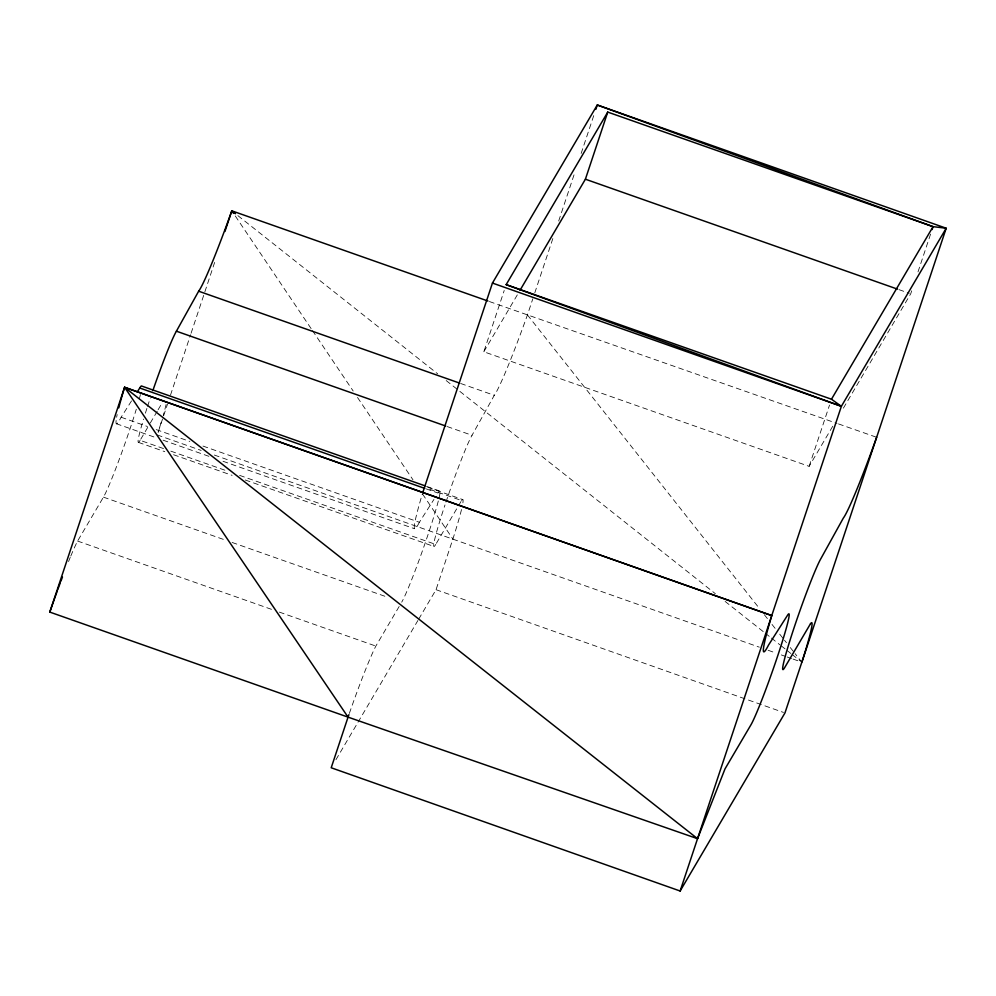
<?xml version="1.0" encoding="UTF-8"?>
<svg xmlns="http://www.w3.org/2000/svg" width="996" height="996" viewBox="0 0 996 996"><rect width="100%" height="100%" fill="white"/><g stroke="black" fill="none" stroke-linecap="round" stroke-linejoin="round"><path stroke-width="0.75" stroke-dasharray="4.98 3.74" d="M158.227 432.003L163.132 417.262M163.63 415.78L167.552 403.99M170.49 395.138L190.609 334.681M191.095 333.212L214.638 262.434M832.768 426.213L809.138 466.34L483.819 351.775L504.213 290.483M418.694 619.151L436.036 589.694L452.881 539.06A72.073 4.221 -70.6 0 0 461.746 508.545M445.959 502.096A60.009 3.511 -70.6 0 1 472.029 435.302L494.277 395.325A95.89 5.615 -70.6 0 0 527.432 314.935L532.81 298.788M534.765 292.911L553.315 237.123M558.694 220.975L574.804 172.52M581.154 153.434L593.853 115.262M809.138 466.34L829.531 405.061M911.689 290.857L910.718 293.783L843.002 408.821M918.001 271.896L930.625 233.948M70.791 556.042A72.633 4.245 -70.6 0 1 77.601 541.052L103.447 497.141A60.009 3.511 -70.6 0 0 136.29 409.244M163.518 448.574L140.1 440.332L149.5 424.358M150.284 423.026L157.331 411.062M158.115 409.73L162.037 403.081M483.819 351.775L517.683 294.256M349.347 713.41A72.633 4.245 -70.6 0 1 375.853 646.08L400.915 603.514M239.625 475.378L435.725 544.439L457.662 507.188M458.446 505.856L461.571 500.54L426.45 488.165M335.938 759.724L357.215 723.582M358.012 722.237L417.909 620.483M116.134 420.461A96.911 5.665 -70.6 0 0 121.126 417.237L131.646 400.716M202.997 446.071L419.378 522.278L433.957 499.394M489.385 301.539L837.038 423.412M838.508 423.923L876.654 437.294M899.002 289.649L909.261 293.26M460.625 383.472L494.277 395.325M447.154 426.549L472.029 435.302M426.525 486.372L439.684 491.003M427.745 487.256L462.866 499.631M426.3 488.924L438.003 493.045A60.009 3.511 -70.6 0 1 438.962 498.361M121.126 417.237L147.445 426.512M156.21 429.6L189.838 441.44M157.256 434.953L201.155 450.416M214.327 455.048L759.326 647.176M116.295 423.698L155.762 437.605M163.07 440.17L209.857 456.654M223.017 461.285L414.548 528.739M170.839 451.151L224.984 470.224M138.432 442.373L164.776 451.649M173.553 454.736L232.093 475.353M245.265 479.997L434.057 546.48M103.447 497.141L224.797 539.882M232.105 542.459L387.07 597.027M77.601 541.052L272.045 609.527M279.353 612.104L375.853 646.08M768.128 650.276L775.448 652.866M781.325 654.932L785.72 656.489M787.189 657.011L791.583 658.555M793.053 659.078L801.842 662.178L795.107 653.65M436.036 589.694L783.491 712.426M237.895 215.646L437.655 373.811M446.183 380.559L715.365 593.703M725.113 601.422L764.094 632.286M765.302 633.244L770.182 637.104M771.402 638.062L779.918 644.823M781.138 645.782L786.018 649.641M787.226 650.612L790.886 653.5M792.106 654.459L800.635 661.22M527.432 314.935L759.487 608.568M764.293 614.657L768.153 619.537M772 624.405L775.847 629.285M779.706 634.153L783.553 639.034M784.512 640.254L786.442 642.681M790.289 647.562L794.148 652.43M235.28 215.97L311.561 329.253M312.433 330.535L353.182 391.03M357.514 397.466L413.004 479.848M422.528 494.004L452.881 539.06M461.571 500.54A72.073 4.221 -70.6 0 1 462.654 504.275M435.725 544.439A60.009 3.511 -70.6 0 1 445 504.947M438.315 500.976A60.009 3.511 -70.6 0 1 420.225 557.001A60.009 3.511 -70.6 0 1 401.699 602.182M419.378 522.278A96.911 5.665 -70.6 0 1 422.441 493.643M140.1 440.332A60.009 3.511 -70.6 0 1 143.561 419.092M145.391 413.178A60.009 3.511 -70.6 0 1 147.084 407.837M147.532 406.455A60.009 3.511 -70.6 0 1 150.334 397.977M166.12 404.438A72.073 4.221 -70.6 0 1 163.244 415.282M161.203 422.267A72.073 4.221 -70.6 0 1 158.103 432.289M68.537 561.557A72.633 4.245 -70.6 0 1 70.243 557.374M140.411 394.578A60.009 3.511 -70.6 0 1 139.278 398.935M116.632 417.262A96.911 5.665 -70.6 0 1 117.179 414.56"/><path stroke-width="1.49" d="M49.8 612.092L124.587 387.295L771.763 615.578A97.633 5.69 -70.7 0 0 768.526 645.084L787.151 615.864A60.009 3.511 -70.6 0 1 777.876 655.343A60.009 3.511 -70.6 0 1 750.847 724.988L725.001 768.9L697.549 838.682L348.052 717.132L49.8 612.092A72.633 4.245 -70.6 0 1 57.258 591.026M224.947 231.47L231.807 210.828L487.916 301.016M348.911 714.655A72.633 4.245 -70.6 0 0 348.052 717.132L331.207 767.767L680.131 891.009L784.96 712.937L946.2 228.233L597.276 104.991L492.447 283.063L422.839 492.323M595.807 109.398L597.276 104.991L933.053 226.652L946.2 228.233L841.371 406.306L680.131 891.009M520.049 290.234L585.399 179.205L607.734 112.087L933.053 226.652L932.082 229.578M152.836 390.631A60.009 3.511 -70.6 0 1 176.404 331.195L198.652 291.206A95.89 5.615 -70.6 0 0 231.807 210.828L235.467 213.717M506.155 284.644L831.473 399.222L841.371 406.306L506.155 284.644L607.734 112.087M831.473 399.222L933.053 226.652M810.545 623.658L784.699 667.557A60.009 3.511 -70.6 0 1 793.974 628.065A60.009 3.511 -70.6 0 1 821.003 558.42L843.313 518.119A96.512 5.64 -70.6 0 0 876.654 437.294M137.323 391.826L139.751 388.004A60.009 3.511 -70.6 0 1 141.432 385.962L425.055 485.849M585.399 179.205L897.533 289.139M198.652 291.206L459.156 382.95M176.404 331.195L445.698 426.027M139.751 388.004L424.844 488.414M492.447 283.063L841.371 406.306M771.763 615.578L124.587 387.295A96.911 5.665 -70.6 0 0 120.379 401.811M697.549 838.682L124.587 387.295L348.052 717.132M231.807 210.828L233.537 213.393M810.532 623.695A72.073 4.245 -70.6 0 1 801.954 661.967M57.706 589.806A72.633 4.245 -70.6 0 1 60.358 582.635M60.893 581.228A72.633 4.245 -70.6 0 1 62.462 577.07M118.773 407.887A96.911 5.665 -70.6 0 1 120.03 403.094"/></g></svg>
